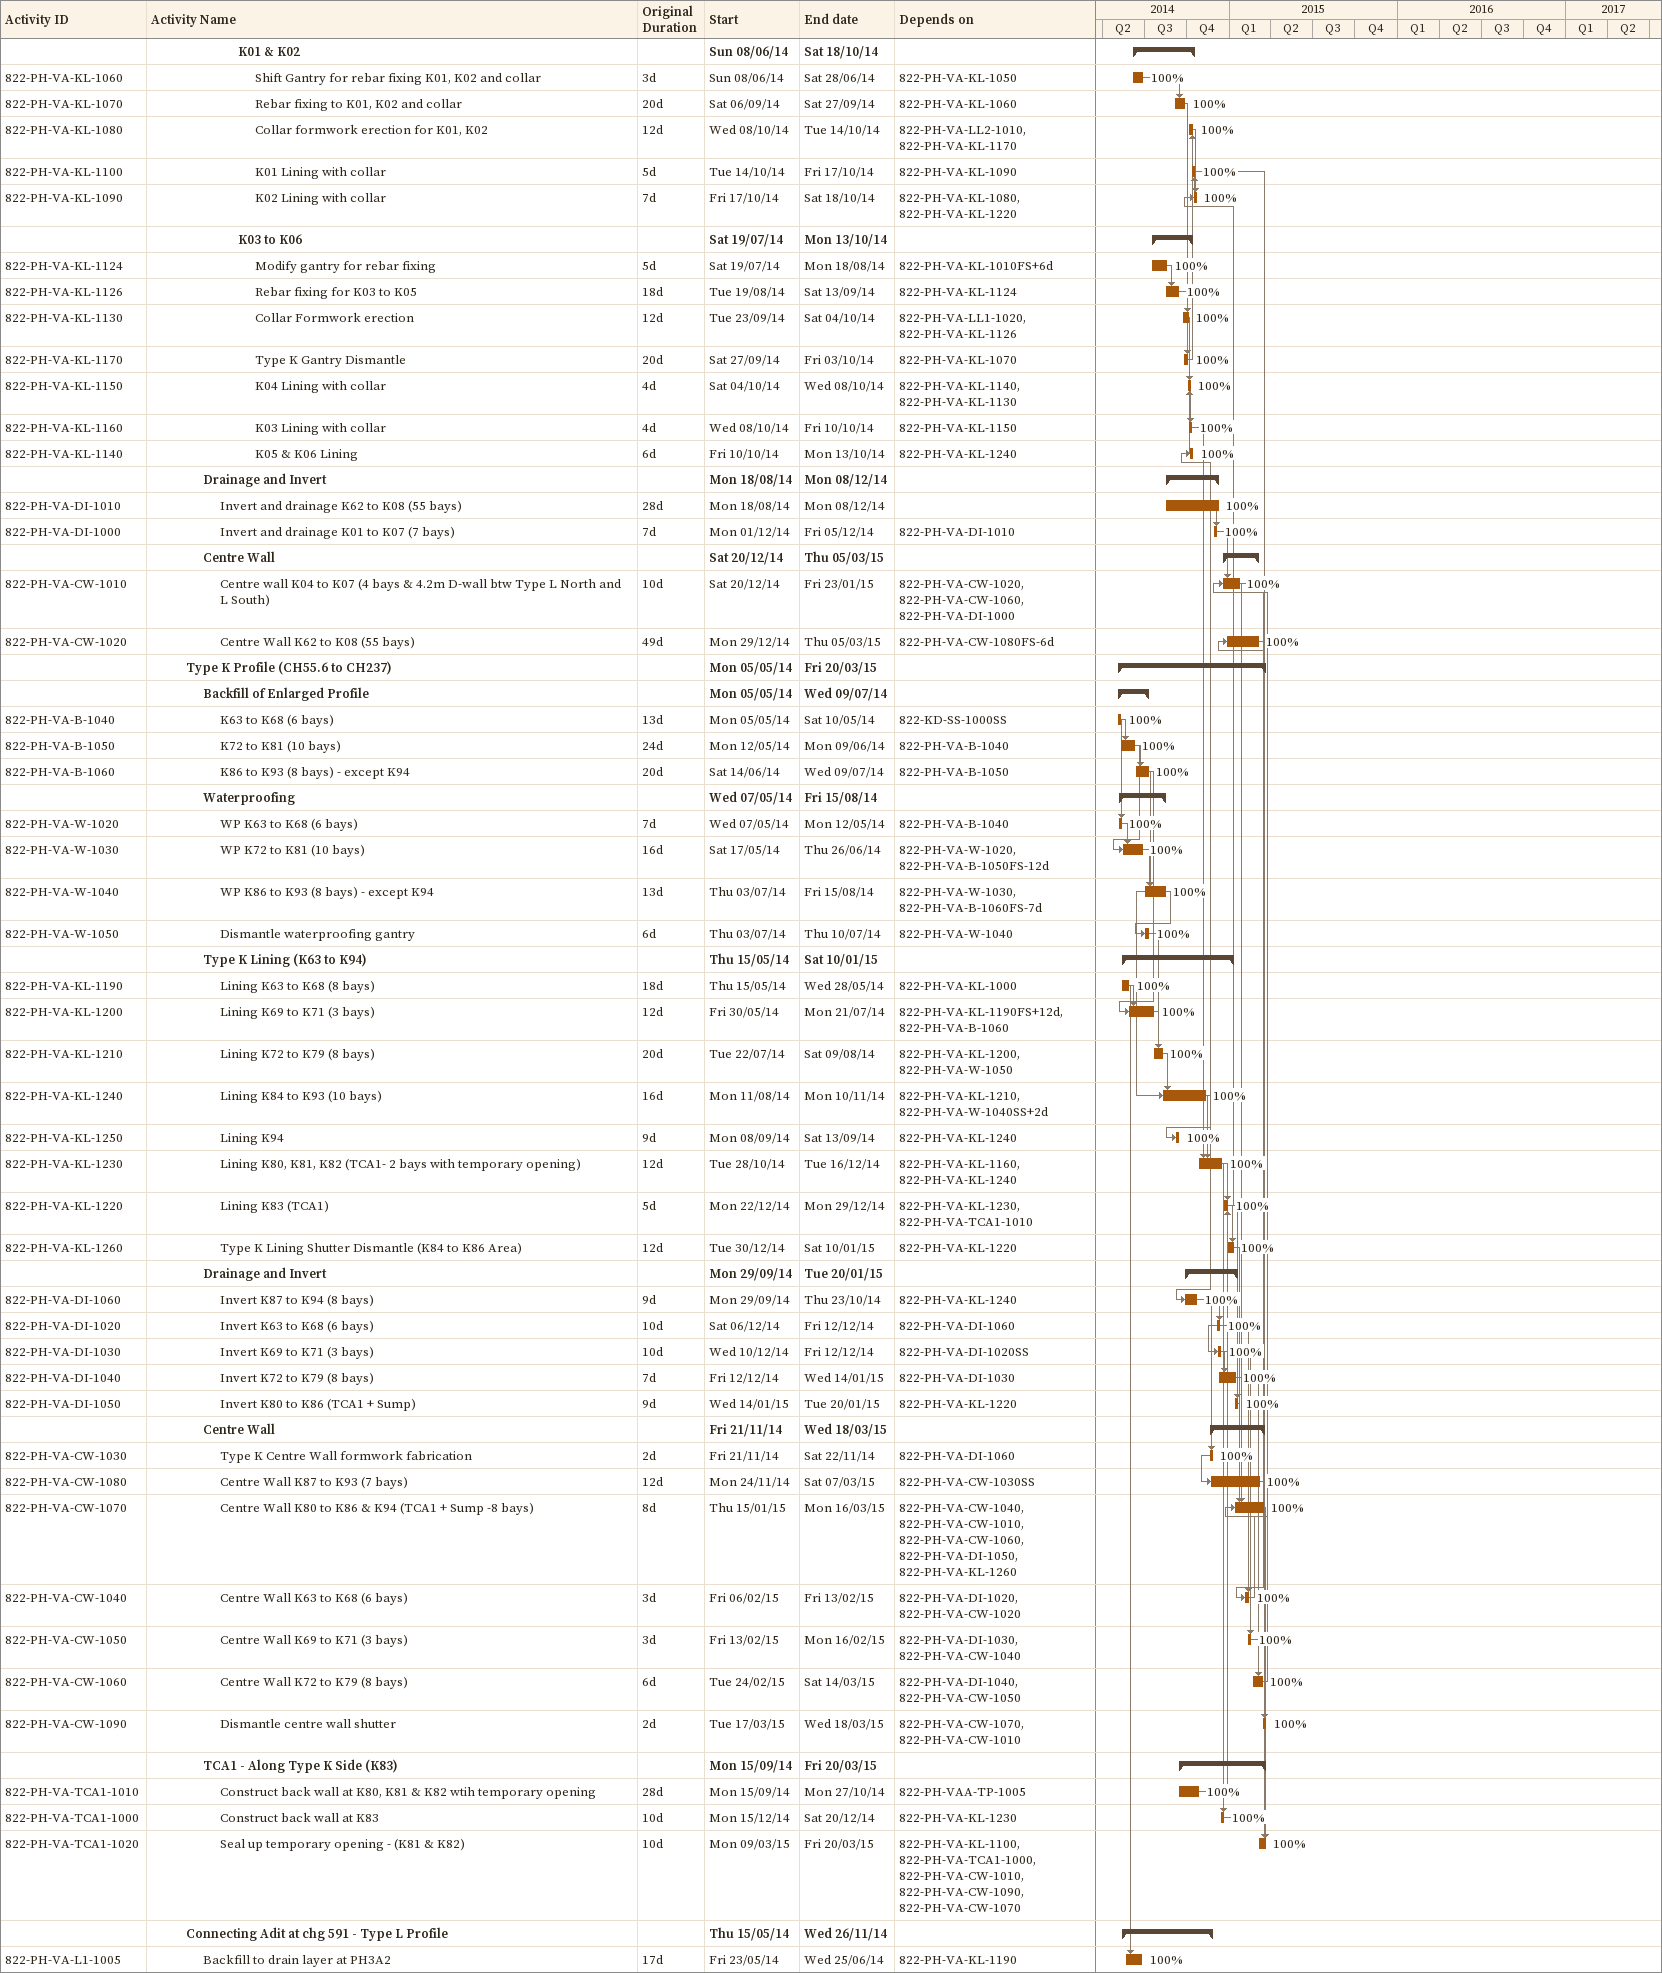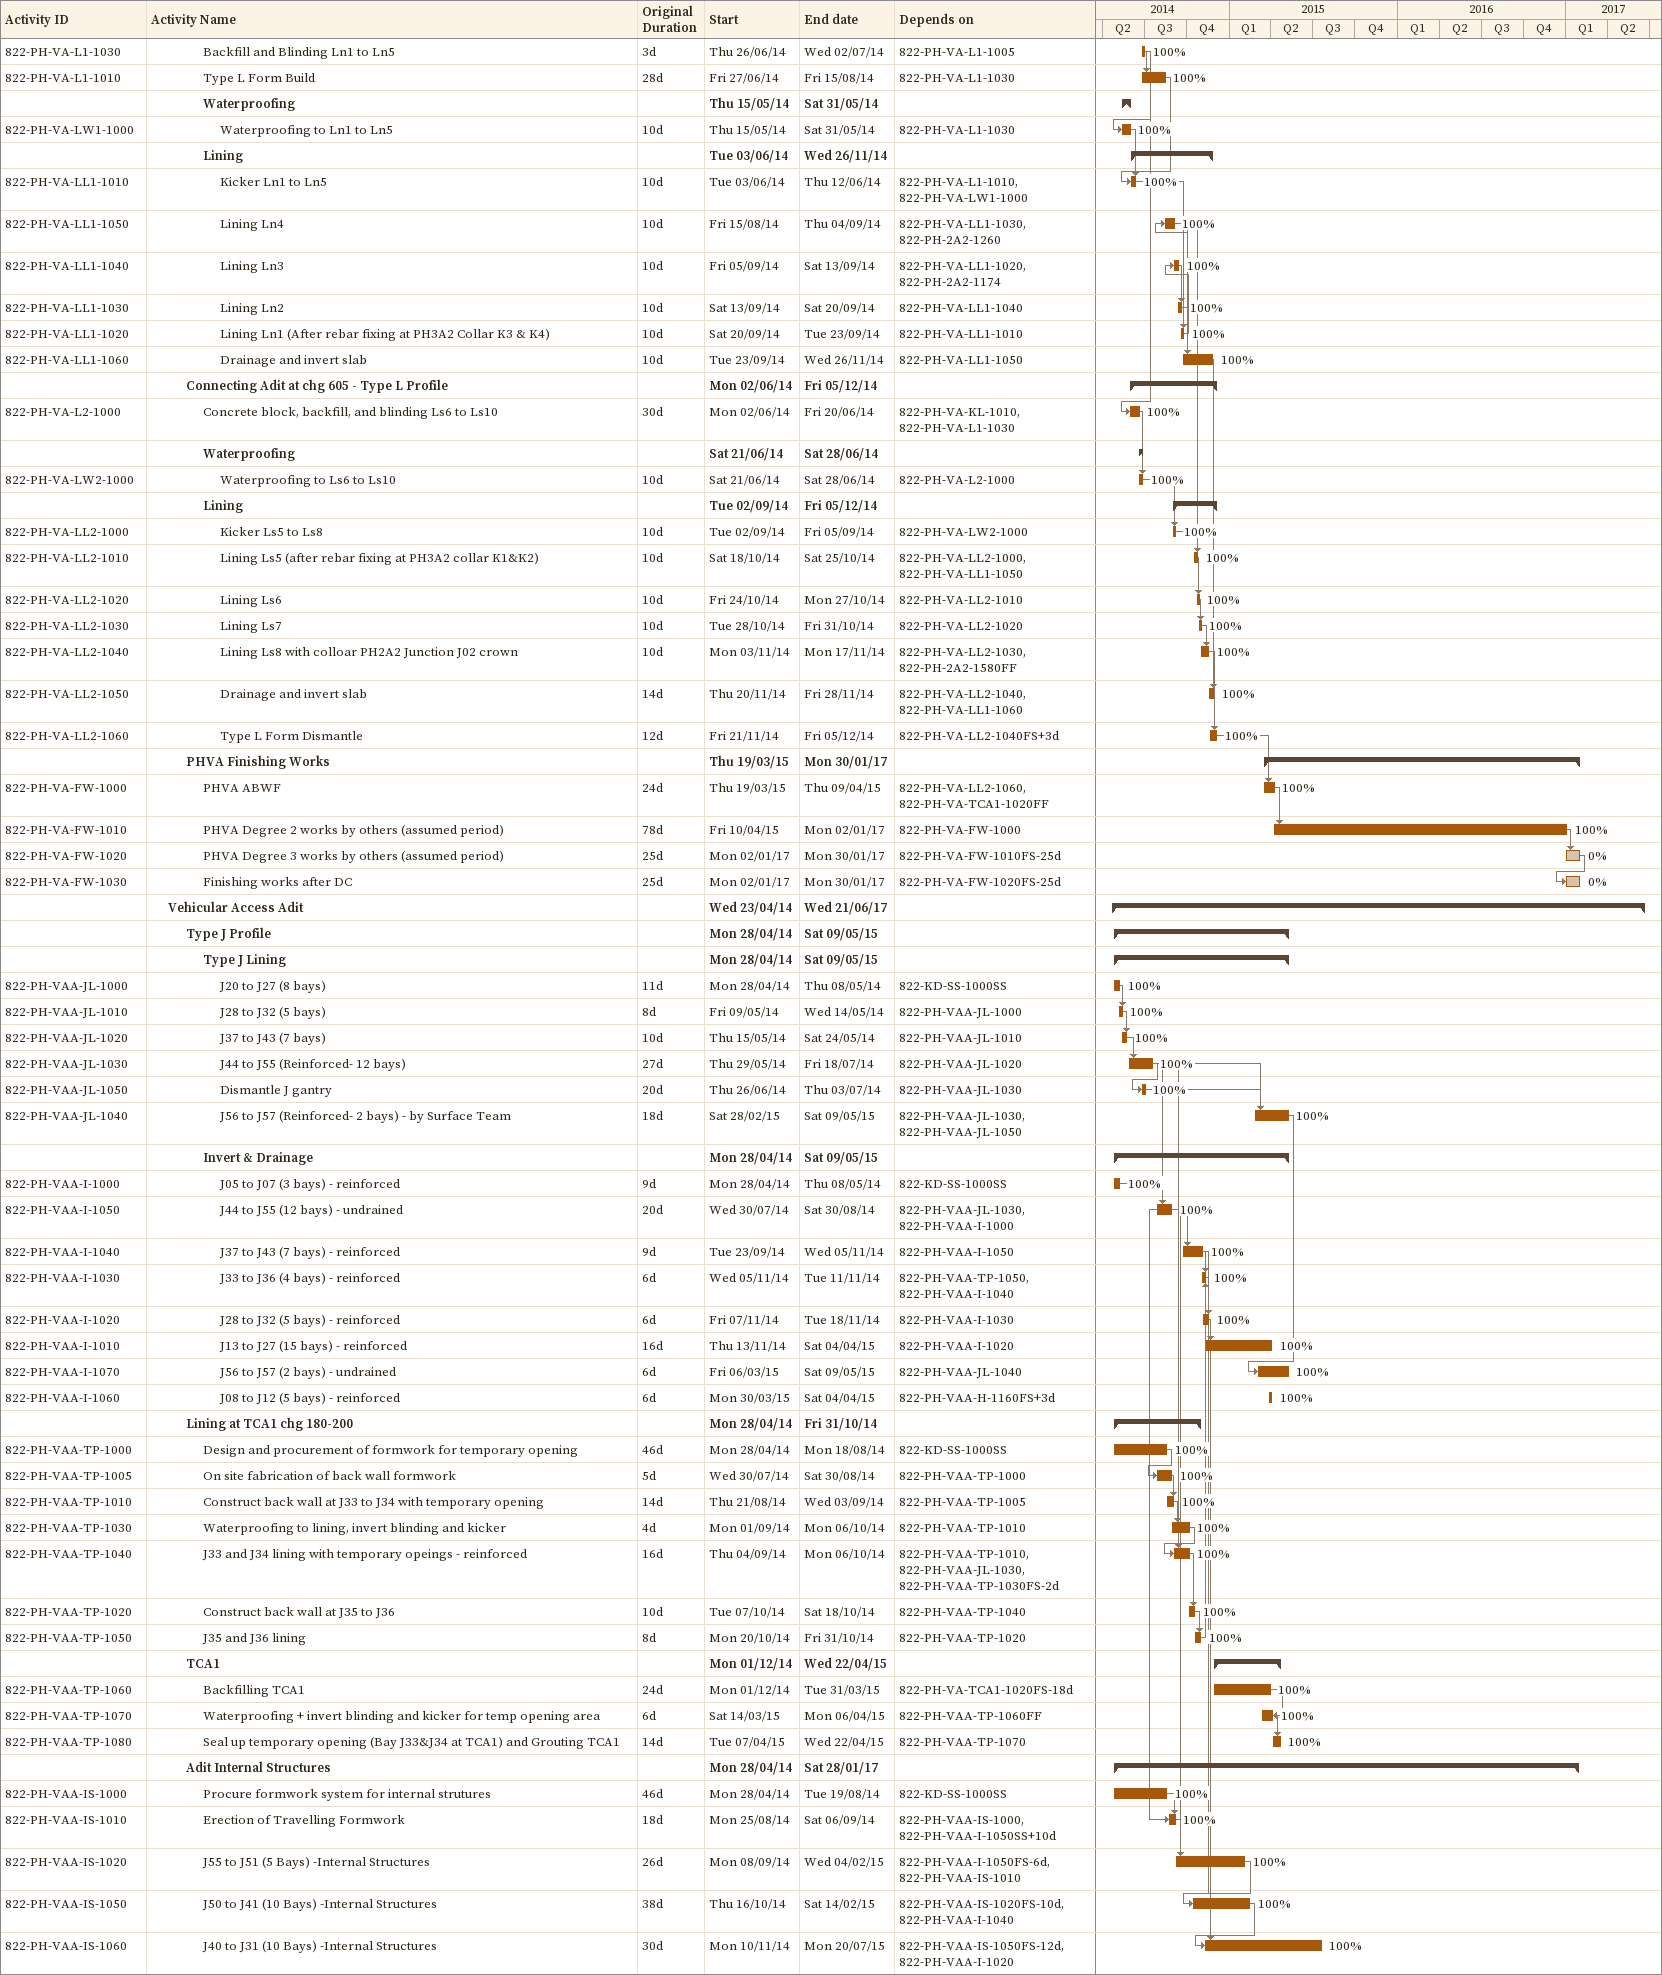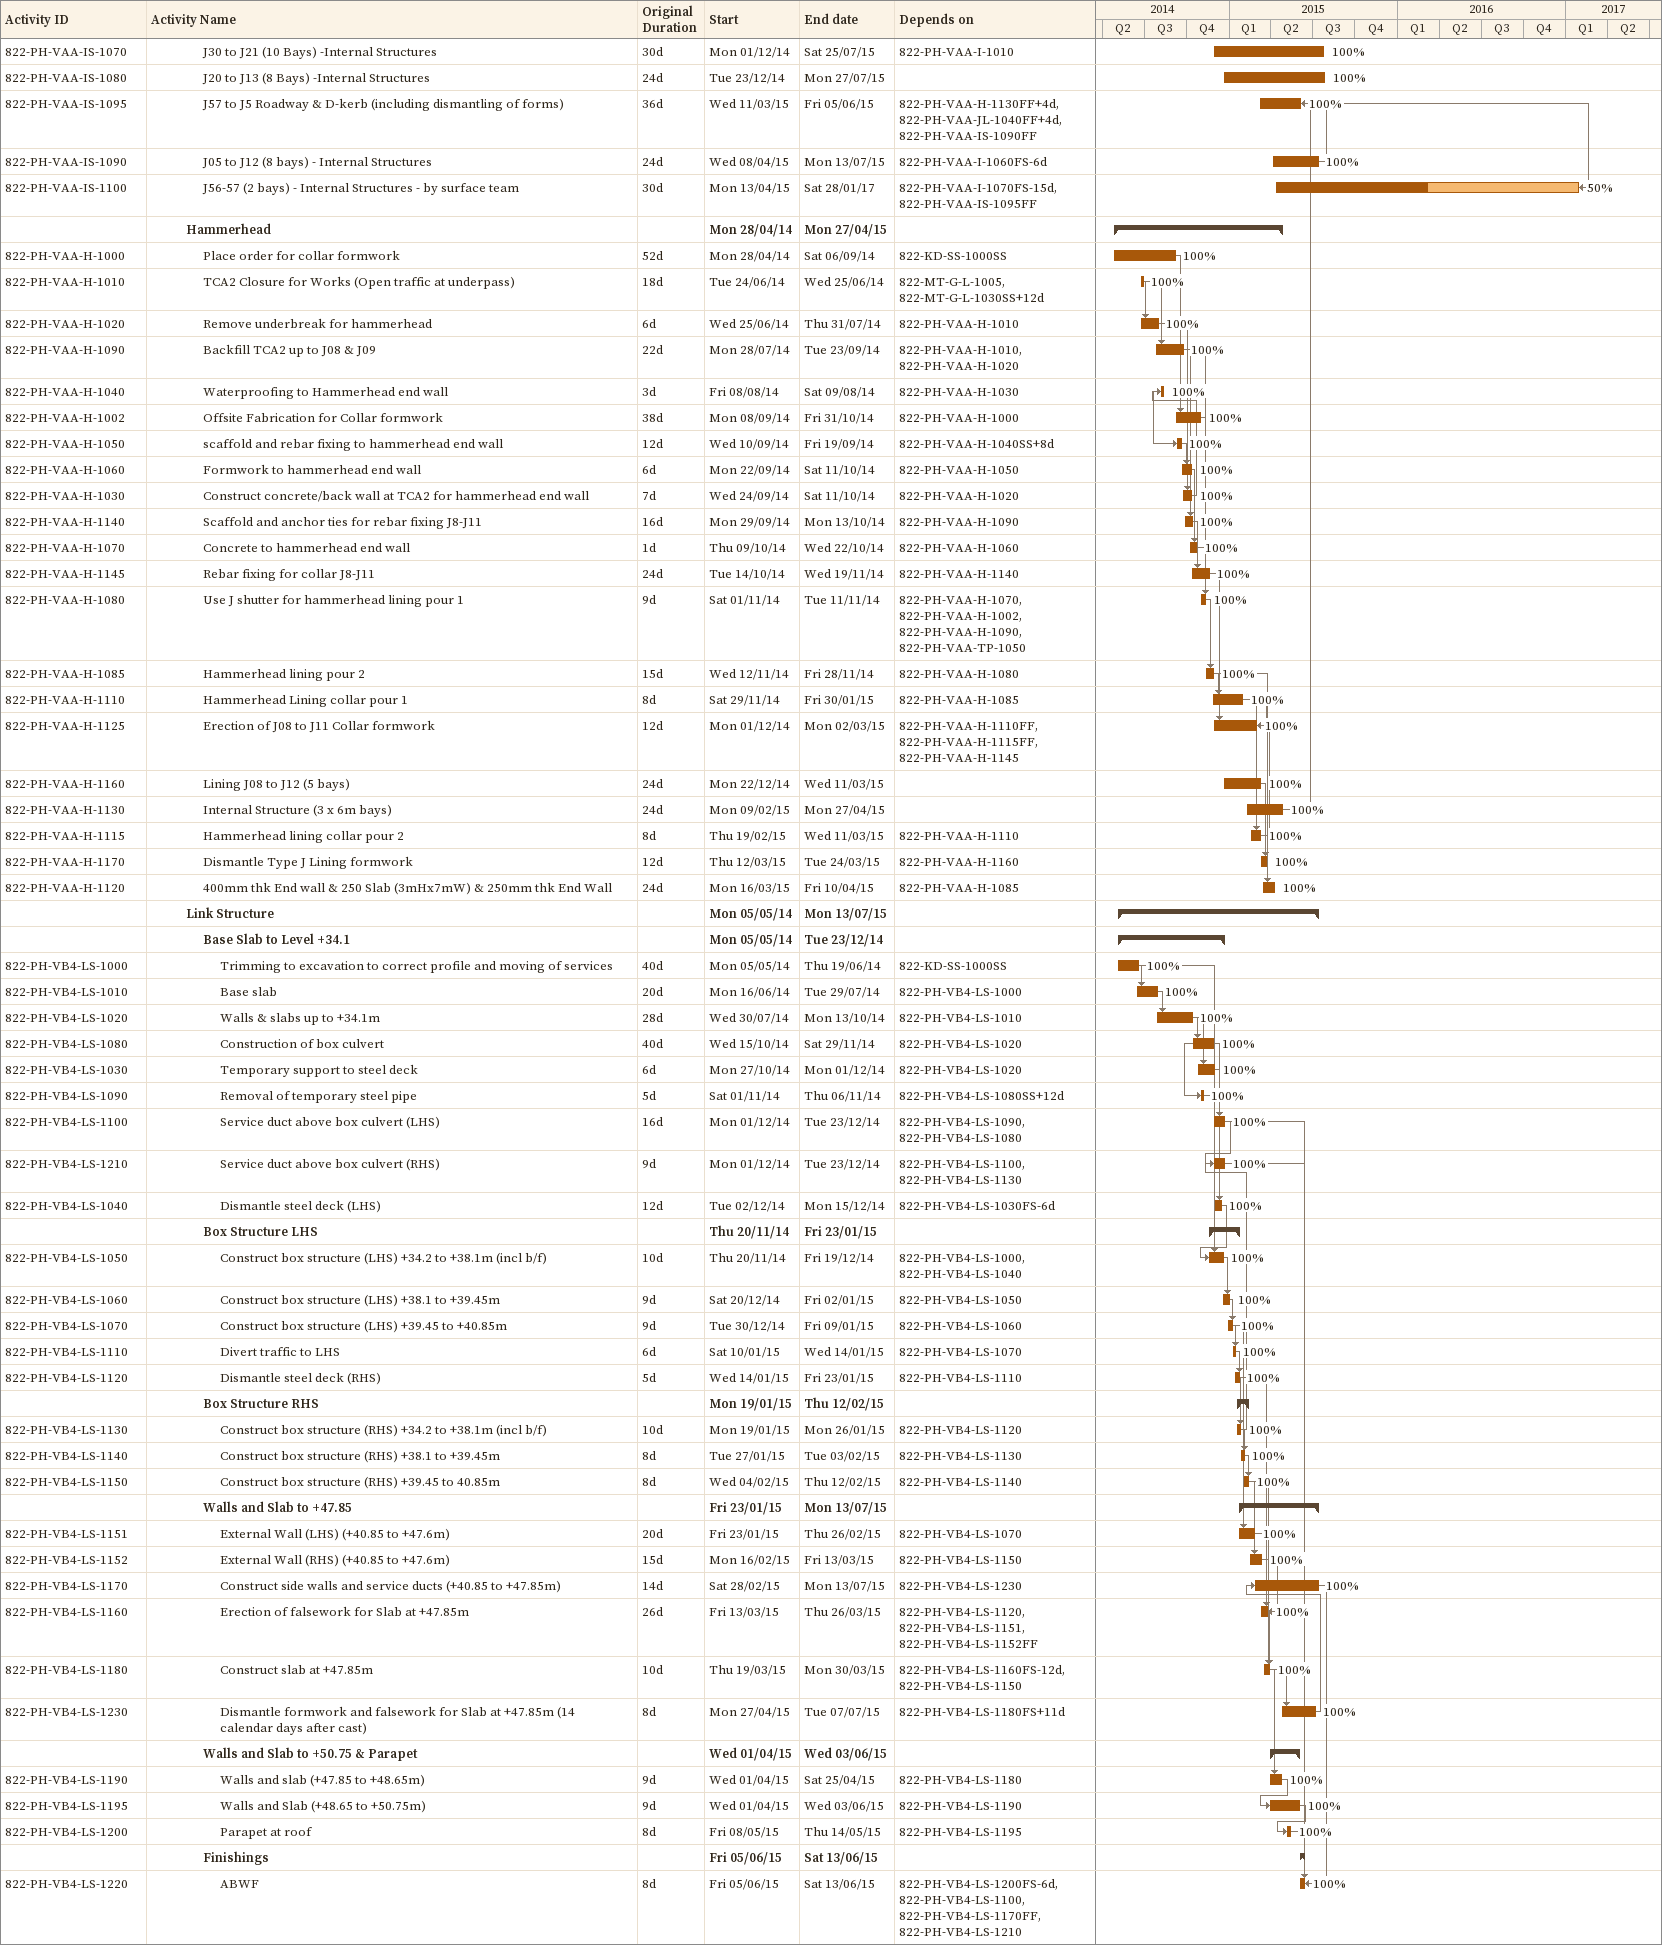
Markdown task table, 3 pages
| ID | Level | Task | Original duration | Start | Finish | Predecessors | % complete |
|---|---|---|---|---|---|---|---|
|  | 6 | **K01 & K02** |  | 2014-06-08 | 2014-10-18 |  |  |
| 822-PH-VA-KL-1060 | 7 | Shift Gantry for rebar fixing K01, K02 and collar | 3d | 2014-06-08 | 2014-06-28 | 822-PH-VA-KL-1050 | 100 |
| 822-PH-VA-KL-1070 | 7 | Rebar fixing to K01, K02 and collar | 20d | 2014-09-06 | 2014-09-27 | 822-PH-VA-KL-1060 | 100 |
| 822-PH-VA-KL-1080 | 7 | Collar formwork erection for K01, K02 | 12d | 2014-10-08 | 2014-10-14 | 822-PH-VA-LL2-1010, 822-PH-VA-KL-1170 | 100 |
| 822-PH-VA-KL-1100 | 7 | K01 Lining with collar | 5d | 2014-10-14 | 2014-10-17 | 822-PH-VA-KL-1090 | 100 |
| 822-PH-VA-KL-1090 | 7 | K02 Lining with collar | 7d | 2014-10-17 | 2014-10-18 | 822-PH-VA-KL-1080, 822-PH-VA-KL-1220 | 100 |
|  | 6 | **K03 to K06** |  | 2014-07-19 | 2014-10-13 |  |  |
| 822-PH-VA-KL-1124 | 7 | Modify gantry for rebar fixing | 5d | 2014-07-19 | 2014-08-18 | 822-PH-VA-KL-1010FS+6d | 100 |
| 822-PH-VA-KL-1126 | 7 | Rebar fixing for K03 to K05 | 18d | 2014-08-19 | 2014-09-13 | 822-PH-VA-KL-1124 | 100 |
| 822-PH-VA-KL-1130 | 7 | Collar Formwork erection | 12d | 2014-09-23 | 2014-10-04 | 822-PH-VA-LL1-1020, 822-PH-VA-KL-1126 | 100 |
| 822-PH-VA-KL-1170 | 7 | Type K Gantry Dismantle | 20d | 2014-09-27 | 2014-10-03 | 822-PH-VA-KL-1070 | 100 |
| 822-PH-VA-KL-1150 | 7 | K04 Lining with collar | 4d | 2014-10-04 | 2014-10-08 | 822-PH-VA-KL-1140, 822-PH-VA-KL-1130 | 100 |
| 822-PH-VA-KL-1160 | 7 | K03 Lining with collar | 4d | 2014-10-08 | 2014-10-10 | 822-PH-VA-KL-1150 | 100 |
| 822-PH-VA-KL-1140 | 7 | K05 & K06 Lining | 6d | 2014-10-10 | 2014-10-13 | 822-PH-VA-KL-1240 | 100 |
|  | 4 | **Drainage and Invert** |  | 2014-08-18 | 2014-12-08 |  |  |
| 822-PH-VA-DI-1010 | 5 | Invert and drainage K62 to K08 (55 bays) | 28d | 2014-08-18 | 2014-12-08 |  | 100 |
| 822-PH-VA-DI-1000 | 5 | Invert and drainage K01 to K07 (7 bays) | 7d | 2014-12-01 | 2014-12-05 | 822-PH-VA-DI-1010 | 100 |
|  | 4 | **Centre Wall** |  | 2014-12-20 | 2015-03-05 |  |  |
| 822-PH-VA-CW-1010 | 5 | Centre wall K04 to K07 (4 bays & 4.2m D-wall btw Type L North and L South) | 10d | 2014-12-20 | 2015-01-23 | 822-PH-VA-CW-1020, 822-PH-VA-CW-1060, 822-PH-VA-DI-1000 | 100 |
| 822-PH-VA-CW-1020 | 5 | Centre Wall K62 to K08 (55 bays) | 49d | 2014-12-29 | 2015-03-05 | 822-PH-VA-CW-1080FS-6d | 100 |
|  | 3 | **Type K Profile (CH55.6 to CH237)** |  | 2014-05-05 | 2015-03-20 |  |  |
|  | 4 | **Backfill of Enlarged Profile** |  | 2014-05-05 | 2014-07-09 |  |  |
| 822-PH-VA-B-1040 | 5 | K63 to K68 (6 bays) | 13d | 2014-05-05 | 2014-05-10 | 822-KD-SS-1000SS | 100 |
| 822-PH-VA-B-1050 | 5 | K72 to K81 (10 bays) | 24d | 2014-05-12 | 2014-06-09 | 822-PH-VA-B-1040 | 100 |
| 822-PH-VA-B-1060 | 5 | K86 to K93 (8 bays) - except K94 | 20d | 2014-06-14 | 2014-07-09 | 822-PH-VA-B-1050 | 100 |
|  | 4 | **Waterproofing** |  | 2014-05-07 | 2014-08-15 |  |  |
| 822-PH-VA-W-1020 | 5 | WP K63 to K68 (6 bays) | 7d | 2014-05-07 | 2014-05-12 | 822-PH-VA-B-1040 | 100 |
| 822-PH-VA-W-1030 | 5 | WP K72 to K81 (10 bays) | 16d | 2014-05-17 | 2014-06-26 | 822-PH-VA-W-1020, 822-PH-VA-B-1050FS-12d | 100 |
| 822-PH-VA-W-1040 | 5 | WP K86 to K93 (8 bays) - except K94 | 13d | 2014-07-03 | 2014-08-15 | 822-PH-VA-W-1030, 822-PH-VA-B-1060FS-7d | 100 |
| 822-PH-VA-W-1050 | 5 | Dismantle waterproofing gantry | 6d | 2014-07-03 | 2014-07-10 | 822-PH-VA-W-1040 | 100 |
|  | 4 | **Type K Lining (K63 to K94)** |  | 2014-05-15 | 2015-01-10 |  |  |
| 822-PH-VA-KL-1190 | 5 | Lining K63 to K68 (8 bays) | 18d | 2014-05-15 | 2014-05-28 | 822-PH-VA-KL-1000 | 100 |
| 822-PH-VA-KL-1200 | 5 | Lining K69 to K71 (3 bays) | 12d | 2014-05-30 | 2014-07-21 | 822-PH-VA-KL-1190FS+12d, 822-PH-VA-B-1060 | 100 |
| 822-PH-VA-KL-1210 | 5 | Lining K72 to K79 (8 bays) | 20d | 2014-07-22 | 2014-08-09 | 822-PH-VA-KL-1200, 822-PH-VA-W-1050 | 100 |
| 822-PH-VA-KL-1240 | 5 | Lining K84 to K93 (10 bays) | 16d | 2014-08-11 | 2014-11-10 | 822-PH-VA-KL-1210, 822-PH-VA-W-1040SS+2d | 100 |
| 822-PH-VA-KL-1250 | 5 | Lining K94 | 9d | 2014-09-08 | 2014-09-13 | 822-PH-VA-KL-1240 | 100 |
| 822-PH-VA-KL-1230 | 5 | Lining K80, K81, K82 (TCA1- 2 bays with temporary opening) | 12d | 2014-10-28 | 2014-12-16 | 822-PH-VA-KL-1160, 822-PH-VA-KL-1240 | 100 |
| 822-PH-VA-KL-1220 | 5 | Lining K83 (TCA1) | 5d | 2014-12-22 | 2014-12-29 | 822-PH-VA-KL-1230, 822-PH-VA-TCA1-1010 | 100 |
| 822-PH-VA-KL-1260 | 5 | Type K Lining Shutter Dismantle (K84 to K86 Area) | 12d | 2014-12-30 | 2015-01-10 | 822-PH-VA-KL-1220 | 100 |
|  | 4 | **Drainage and Invert** |  | 2014-09-29 | 2015-01-20 |  |  |
| 822-PH-VA-DI-1060 | 5 | Invert K87 to K94 (8 bays) | 9d | 2014-09-29 | 2014-10-23 | 822-PH-VA-KL-1240 | 100 |
| 822-PH-VA-DI-1020 | 5 | Invert K63 to K68 (6 bays) | 10d | 2014-12-06 | 2014-12-12 | 822-PH-VA-DI-1060 | 100 |
| 822-PH-VA-DI-1030 | 5 | Invert K69 to K71 (3 bays) | 10d | 2014-12-10 | 2014-12-12 | 822-PH-VA-DI-1020SS | 100 |
| 822-PH-VA-DI-1040 | 5 | Invert K72 to K79 (8 bays) | 7d | 2014-12-12 | 2015-01-14 | 822-PH-VA-DI-1030 | 100 |
| 822-PH-VA-DI-1050 | 5 | Invert K80 to K86 (TCA1 + Sump) | 9d | 2015-01-14 | 2015-01-20 | 822-PH-VA-KL-1220 | 100 |
|  | 4 | **Centre Wall** |  | 2014-11-21 | 2015-03-18 |  |  |
| 822-PH-VA-CW-1030 | 5 | Type K Centre Wall formwork fabrication | 2d | 2014-11-21 | 2014-11-22 | 822-PH-VA-DI-1060 | 100 |
| 822-PH-VA-CW-1080 | 5 | Centre Wall K87 to K93 (7 bays) | 12d | 2014-11-24 | 2015-03-07 | 822-PH-VA-CW-1030SS | 100 |
| 822-PH-VA-CW-1070 | 5 | Centre Wall K80 to K86 & K94 (TCA1 + Sump -8 bays) | 8d | 2015-01-15 | 2015-03-16 | 822-PH-VA-CW-1040, 822-PH-VA-CW-1010, 822-PH-VA-CW-1060, 822-PH-VA-DI-1050, 822-PH-VA-KL-1260 | 100 |
| 822-PH-VA-CW-1040 | 5 | Centre Wall K63 to K68 (6 bays) | 3d | 2015-02-06 | 2015-02-13 | 822-PH-VA-DI-1020, 822-PH-VA-CW-1020 | 100 |
| 822-PH-VA-CW-1050 | 5 | Centre Wall K69 to K71 (3 bays) | 3d | 2015-02-13 | 2015-02-16 | 822-PH-VA-DI-1030, 822-PH-VA-CW-1040 | 100 |
| 822-PH-VA-CW-1060 | 5 | Centre Wall K72 to K79 (8 bays) | 6d | 2015-02-24 | 2015-03-14 | 822-PH-VA-DI-1040, 822-PH-VA-CW-1050 | 100 |
| 822-PH-VA-CW-1090 | 5 | Dismantle centre wall shutter | 2d | 2015-03-17 | 2015-03-18 | 822-PH-VA-CW-1070, 822-PH-VA-CW-1010 | 100 |
|  | 4 | **TCA1 - Along Type K Side (K83)** |  | 2014-09-15 | 2015-03-20 |  |  |
| 822-PH-VA-TCA1-1010 | 5 | Construct back wall at K80, K81 & K82 wtih temporary opening | 28d | 2014-09-15 | 2014-10-27 | 822-PH-VAA-TP-1005 | 100 |
| 822-PH-VA-TCA1-1000 | 5 | Construct back wall at K83 | 10d | 2014-12-15 | 2014-12-20 | 822-PH-VA-KL-1230 | 100 |
| 822-PH-VA-TCA1-1020 | 5 | Seal up temporary opening - (K81 & K82) | 10d | 2015-03-09 | 2015-03-20 | 822-PH-VA-KL-1100, 822-PH-VA-TCA1-1000, 822-PH-VA-CW-1010, 822-PH-VA-CW-1090, 822-PH-VA-CW-1070 | 100 |
|  | 3 | **Connecting Adit at chg 591 - Type L Profile** |  | 2014-05-15 | 2014-11-26 |  |  |
| 822-PH-VA-L1-1005 | 4 | Backfill to drain layer at PH3A2 | 17d | 2014-05-23 | 2014-06-25 | 822-PH-VA-KL-1190 | 100 |
| 822-PH-VA-L1-1030 | 4 | Backfill and Blinding Ln1 to Ln5 | 3d | 2014-06-26 | 2014-07-02 | 822-PH-VA-L1-1005 | 100 |
| 822-PH-VA-L1-1010 | 4 | Type L Form Build | 28d | 2014-06-27 | 2014-08-15 | 822-PH-VA-L1-1030 | 100 |
|  | 4 | **Waterproofing** |  | 2014-05-15 | 2014-05-31 |  |  |
| 822-PH-VA-LW1-1000 | 5 | Waterproofing to Ln1 to Ln5 | 10d | 2014-05-15 | 2014-05-31 | 822-PH-VA-L1-1030 | 100 |
|  | 4 | **Lining** |  | 2014-06-03 | 2014-11-26 |  |  |
| 822-PH-VA-LL1-1010 | 5 | Kicker Ln1 to Ln5 | 10d | 2014-06-03 | 2014-06-12 | 822-PH-VA-L1-1010, 822-PH-VA-LW1-1000 | 100 |
| 822-PH-VA-LL1-1050 | 5 | Lining Ln4 | 10d | 2014-08-15 | 2014-09-04 | 822-PH-VA-LL1-1030, 822-PH-2A2-1260 | 100 |
| 822-PH-VA-LL1-1040 | 5 | Lining Ln3 | 10d | 2014-09-05 | 2014-09-13 | 822-PH-VA-LL1-1020, 822-PH-2A2-1174 | 100 |
| 822-PH-VA-LL1-1030 | 5 | Lining Ln2 | 10d | 2014-09-13 | 2014-09-20 | 822-PH-VA-LL1-1040 | 100 |
| 822-PH-VA-LL1-1020 | 5 | Lining Ln1 (After rebar fixing at PH3A2 Collar K3 & K4) | 10d | 2014-09-20 | 2014-09-23 | 822-PH-VA-LL1-1010 | 100 |
| 822-PH-VA-LL1-1060 | 5 | Drainage and invert slab | 10d | 2014-09-23 | 2014-11-26 | 822-PH-VA-LL1-1050 | 100 |
|  | 3 | **Connecting Adit at chg 605 - Type L Profile** |  | 2014-06-02 | 2014-12-05 |  |  |
| 822-PH-VA-L2-1000 | 4 | Concrete block, backfill, and blinding Ls6 to Ls10 | 30d | 2014-06-02 | 2014-06-20 | 822-PH-VA-KL-1010, 822-PH-VA-L1-1030 | 100 |
|  | 4 | **Waterproofing** |  | 2014-06-21 | 2014-06-28 |  |  |
| 822-PH-VA-LW2-1000 | 5 | Waterproofing to Ls6 to Ls10 | 10d | 2014-06-21 | 2014-06-28 | 822-PH-VA-L2-1000 | 100 |
|  | 4 | **Lining** |  | 2014-09-02 | 2014-12-05 |  |  |
| 822-PH-VA-LL2-1000 | 5 | Kicker Ls5 to Ls8 | 10d | 2014-09-02 | 2014-09-05 | 822-PH-VA-LW2-1000 | 100 |
| 822-PH-VA-LL2-1010 | 5 | Lining Ls5 (after rebar fixing at PH3A2 collar K1&K2) | 10d | 2014-10-18 | 2014-10-25 | 822-PH-VA-LL2-1000, 822-PH-VA-LL1-1050 | 100 |
| 822-PH-VA-LL2-1020 | 5 | Lining Ls6 | 10d | 2014-10-24 | 2014-10-27 | 822-PH-VA-LL2-1010 | 100 |
| 822-PH-VA-LL2-1030 | 5 | Lining Ls7 | 10d | 2014-10-28 | 2014-10-31 | 822-PH-VA-LL2-1020 | 100 |
| 822-PH-VA-LL2-1040 | 5 | Lining Ls8 with colloar PH2A2 Junction J02 crown | 10d | 2014-11-03 | 2014-11-17 | 822-PH-VA-LL2-1030, 822-PH-2A2-1580FF | 100 |
| 822-PH-VA-LL2-1050 | 5 | Drainage and invert slab | 14d | 2014-11-20 | 2014-11-28 | 822-PH-VA-LL2-1040, 822-PH-VA-LL1-1060 | 100 |
| 822-PH-VA-LL2-1060 | 5 | Type L Form Dismantle | 12d | 2014-11-21 | 2014-12-05 | 822-PH-VA-LL2-1040FS+3d | 100 |
|  | 3 | **PHVA Finishing Works** |  | 2015-03-19 | 2017-01-30 |  |  |
| 822-PH-VA-FW-1000 | 4 | PHVA ABWF | 24d | 2015-03-19 | 2015-04-09 | 822-PH-VA-LL2-1060, 822-PH-VA-TCA1-1020FF | 100 |
| 822-PH-VA-FW-1010 | 4 | PHVA Degree 2 works by others (assumed period) | 78d | 2015-04-10 | 2017-01-02 | 822-PH-VA-FW-1000 | 100 |
| 822-PH-VA-FW-1020 | 4 | PHVA Degree 3 works by others (assumed period) | 25d | 2017-01-02 | 2017-01-30 | 822-PH-VA-FW-1010FS-25d | 0 |
| 822-PH-VA-FW-1030 | 4 | Finishing works after DC | 25d | 2017-01-02 | 2017-01-30 | 822-PH-VA-FW-1020FS-25d | 0 |
|  | 2 | **Vehicular Access Adit** |  | 2014-04-23 | 2017-06-21 |  |  |
|  | 3 | **Type J Profile** |  | 2014-04-28 | 2015-05-09 |  |  |
|  | 4 | **Type J Lining** |  | 2014-04-28 | 2015-05-09 |  |  |
| 822-PH-VAA-JL-1000 | 5 | J20 to J27 (8 bays) | 11d | 2014-04-28 | 2014-05-08 | 822-KD-SS-1000SS | 100 |
| 822-PH-VAA-JL-1010 | 5 | J28 to J32 (5 bays) | 8d | 2014-05-09 | 2014-05-14 | 822-PH-VAA-JL-1000 | 100 |
| 822-PH-VAA-JL-1020 | 5 | J37 to J43 (7 bays) | 10d | 2014-05-15 | 2014-05-24 | 822-PH-VAA-JL-1010 | 100 |
| 822-PH-VAA-JL-1030 | 5 | J44 to J55 (Reinforced- 12 bays) | 27d | 2014-05-29 | 2014-07-18 | 822-PH-VAA-JL-1020 | 100 |
| 822-PH-VAA-JL-1050 | 5 | Dismantle J gantry | 20d | 2014-06-26 | 2014-07-03 | 822-PH-VAA-JL-1030 | 100 |
| 822-PH-VAA-JL-1040 | 5 | J56 to J57 (Reinforced- 2 bays) - by Surface Team | 18d | 2015-02-28 | 2015-05-09 | 822-PH-VAA-JL-1030, 822-PH-VAA-JL-1050 | 100 |
|  | 4 | **Invert & Drainage** |  | 2014-04-28 | 2015-05-09 |  |  |
| 822-PH-VAA-I-1000 | 5 | J05 to J07 (3 bays) - reinforced | 9d | 2014-04-28 | 2014-05-08 | 822-KD-SS-1000SS | 100 |
| 822-PH-VAA-I-1050 | 5 | J44 to J55 (12 bays) - undrained | 20d | 2014-07-30 | 2014-08-30 | 822-PH-VAA-JL-1030, 822-PH-VAA-I-1000 | 100 |
| 822-PH-VAA-I-1040 | 5 | J37 to J43 (7 bays) - reinforced | 9d | 2014-09-23 | 2014-11-05 | 822-PH-VAA-I-1050 | 100 |
| 822-PH-VAA-I-1030 | 5 | J33 to J36 (4 bays) - reinforced | 6d | 2014-11-05 | 2014-11-11 | 822-PH-VAA-TP-1050, 822-PH-VAA-I-1040 | 100 |
| 822-PH-VAA-I-1020 | 5 | J28 to J32 (5 bays) - reinforced | 6d | 2014-11-07 | 2014-11-18 | 822-PH-VAA-I-1030 | 100 |
| 822-PH-VAA-I-1010 | 5 | J13 to J27 (15 bays) - reinforced | 16d | 2014-11-13 | 2015-04-04 | 822-PH-VAA-I-1020 | 100 |
| 822-PH-VAA-I-1070 | 5 | J56 to J57 (2 bays) - undrained | 6d | 2015-03-06 | 2015-05-09 | 822-PH-VAA-JL-1040 | 100 |
| 822-PH-VAA-I-1060 | 5 | J08 to J12 (5 bays) - reinforced | 6d | 2015-03-30 | 2015-04-04 | 822-PH-VAA-H-1160FS+3d | 100 |
|  | 3 | **Lining at TCA1 chg 180-200** |  | 2014-04-28 | 2014-10-31 |  |  |
| 822-PH-VAA-TP-1000 | 4 | Design and procurement of formwork for temporary opening | 46d | 2014-04-28 | 2014-08-18 | 822-KD-SS-1000SS | 100 |
| 822-PH-VAA-TP-1005 | 4 | On site fabrication of back wall formwork | 5d | 2014-07-30 | 2014-08-30 | 822-PH-VAA-TP-1000 | 100 |
| 822-PH-VAA-TP-1010 | 4 | Construct back wall at J33 to J34 with temporary opening | 14d | 2014-08-21 | 2014-09-03 | 822-PH-VAA-TP-1005 | 100 |
| 822-PH-VAA-TP-1030 | 4 | Waterproofing to lining, invert blinding and kicker | 4d | 2014-09-01 | 2014-10-06 | 822-PH-VAA-TP-1010 | 100 |
| 822-PH-VAA-TP-1040 | 4 | J33 and J34 lining with temporary opeings - reinforced | 16d | 2014-09-04 | 2014-10-06 | 822-PH-VAA-TP-1010, 822-PH-VAA-JL-1030, 822-PH-VAA-TP-1030FS-2d | 100 |
| 822-PH-VAA-TP-1020 | 4 | Construct back wall at J35 to J36 | 10d | 2014-10-07 | 2014-10-18 | 822-PH-VAA-TP-1040 | 100 |
| 822-PH-VAA-TP-1050 | 4 | J35 and J36 lining | 8d | 2014-10-20 | 2014-10-31 | 822-PH-VAA-TP-1020 | 100 |
|  | 3 | **TCA1** |  | 2014-12-01 | 2015-04-22 |  |  |
| 822-PH-VAA-TP-1060 | 4 | Backfilling TCA1 | 24d | 2014-12-01 | 2015-03-31 | 822-PH-VA-TCA1-1020FS-18d | 100 |
| 822-PH-VAA-TP-1070 | 4 | Waterproofing + invert blinding and kicker for temp opening area | 6d | 2015-03-14 | 2015-04-06 | 822-PH-VAA-TP-1060FF | 100 |
| 822-PH-VAA-TP-1080 | 4 | Seal up temporary opening (Bay J33&J34 at TCA1) and Grouting TCA1 | 14d | 2015-04-07 | 2015-04-22 | 822-PH-VAA-TP-1070 | 100 |
|  | 3 | **Adit Internal Structures** |  | 2014-04-28 | 2017-01-28 |  |  |
| 822-PH-VAA-IS-1000 | 4 | Procure formwork system for internal strutures | 46d | 2014-04-28 | 2014-08-19 | 822-KD-SS-1000SS | 100 |
| 822-PH-VAA-IS-1010 | 4 | Erection of Travelling Formwork | 18d | 2014-08-25 | 2014-09-06 | 822-PH-VAA-IS-1000, 822-PH-VAA-I-1050SS+10d | 100 |
| 822-PH-VAA-IS-1020 | 4 | J55 to J51 (5 Bays) -Internal Structures | 26d | 2014-09-08 | 2015-02-04 | 822-PH-VAA-I-1050FS-6d, 822-PH-VAA-IS-1010 | 100 |
| 822-PH-VAA-IS-1050 | 4 | J50 to J41 (10 Bays) -Internal Structures | 38d | 2014-10-16 | 2015-02-14 | 822-PH-VAA-IS-1020FS-10d, 822-PH-VAA-I-1040 | 100 |
| 822-PH-VAA-IS-1060 | 4 | J40 to J31 (10 Bays) -Internal Structures | 30d | 2014-11-10 | 2015-07-20 | 822-PH-VAA-IS-1050FS-12d, 822-PH-VAA-I-1020 | 100 |
| 822-PH-VAA-IS-1070 | 4 | J30 to J21 (10 Bays) -Internal Structures | 30d | 2014-12-01 | 2015-07-25 | 822-PH-VAA-I-1010 | 100 |
| 822-PH-VAA-IS-1080 | 4 | J20 to J13 (8 Bays) -Internal Structures | 24d | 2014-12-23 | 2015-07-27 |  | 100 |
| 822-PH-VAA-IS-1095 | 4 | J57 to J5 Roadway & D-kerb (including dismantling of forms) | 36d | 2015-03-11 | 2015-06-05 | 822-PH-VAA-H-1130FF+4d, 822-PH-VAA-JL-1040FF+4d, 822-PH-VAA-IS-1090FF | 100 |
| 822-PH-VAA-IS-1090 | 4 | J05 to J12 (8 bays) - Internal Structures | 24d | 2015-04-08 | 2015-07-13 | 822-PH-VAA-I-1060FS-6d | 100 |
| 822-PH-VAA-IS-1100 | 4 | J56-57 (2 bays) - Internal Structures - by surface team | 30d | 2015-04-13 | 2017-01-28 | 822-PH-VAA-I-1070FS-15d, 822-PH-VAA-IS-1095FF | 50 |
|  | 3 | **Hammerhead** |  | 2014-04-28 | 2015-04-27 |  |  |
| 822-PH-VAA-H-1000 | 4 | Place order for collar formwork | 52d | 2014-04-28 | 2014-09-06 | 822-KD-SS-1000SS | 100 |
| 822-PH-VAA-H-1010 | 4 | TCA2 Closure for Works (Open traffic at underpass) | 18d | 2014-06-24 | 2014-06-25 | 822-MT-G-L-1005, 822-MT-G-L-1030SS+12d | 100 |
| 822-PH-VAA-H-1020 | 4 | Remove underbreak for hammerhead | 6d | 2014-06-25 | 2014-07-31 | 822-PH-VAA-H-1010 | 100 |
| 822-PH-VAA-H-1090 | 4 | Backfill TCA2 up to J08 & J09 | 22d | 2014-07-28 | 2014-09-23 | 822-PH-VAA-H-1010, 822-PH-VAA-H-1020 | 100 |
| 822-PH-VAA-H-1040 | 4 | Waterproofing to Hammerhead end wall | 3d | 2014-08-08 | 2014-08-09 | 822-PH-VAA-H-1030 | 100 |
| 822-PH-VAA-H-1002 | 4 | Offsite Fabrication for Collar formwork | 38d | 2014-09-08 | 2014-10-31 | 822-PH-VAA-H-1000 | 100 |
| 822-PH-VAA-H-1050 | 4 | scaffold and rebar fixing to hammerhead end wall | 12d | 2014-09-10 | 2014-09-19 | 822-PH-VAA-H-1040SS+8d | 100 |
| 822-PH-VAA-H-1060 | 4 | Formwork to hammerhead end wall | 6d | 2014-09-22 | 2014-10-11 | 822-PH-VAA-H-1050 | 100 |
| 822-PH-VAA-H-1030 | 4 | Construct concrete/back wall at TCA2 for hammerhead end wall | 7d | 2014-09-24 | 2014-10-11 | 822-PH-VAA-H-1020 | 100 |
| 822-PH-VAA-H-1140 | 4 | Scaffold and anchor ties for rebar fixing J8-J11 | 16d | 2014-09-29 | 2014-10-13 | 822-PH-VAA-H-1090 | 100 |
| 822-PH-VAA-H-1070 | 4 | Concrete to hammerhead end wall | 1d | 2014-10-09 | 2014-10-22 | 822-PH-VAA-H-1060 | 100 |
| 822-PH-VAA-H-1145 | 4 | Rebar fixing for collar J8-J11 | 24d | 2014-10-14 | 2014-11-19 | 822-PH-VAA-H-1140 | 100 |
| 822-PH-VAA-H-1080 | 4 | Use J shutter for hammerhead lining pour 1 | 9d | 2014-11-01 | 2014-11-11 | 822-PH-VAA-H-1070, 822-PH-VAA-H-1002, 822-PH-VAA-H-1090, 822-PH-VAA-TP-1050 | 100 |
| 822-PH-VAA-H-1085 | 4 | Hammerhead lining pour 2 | 15d | 2014-11-12 | 2014-11-28 | 822-PH-VAA-H-1080 | 100 |
| 822-PH-VAA-H-1110 | 4 | Hammerhead Lining collar pour 1 | 8d | 2014-11-29 | 2015-01-30 | 822-PH-VAA-H-1085 | 100 |
| 822-PH-VAA-H-1125 | 4 | Erection of J08 to J11 Collar formwork | 12d | 2014-12-01 | 2015-03-02 | 822-PH-VAA-H-1110FF, 822-PH-VAA-H-1115FF, 822-PH-VAA-H-1145 | 100 |
| 822-PH-VAA-H-1160 | 4 | Lining J08 to J12 (5 bays) | 24d | 2014-12-22 | 2015-03-11 |  | 100 |
| 822-PH-VAA-H-1130 | 4 | Internal Structure (3 x 6m bays) | 24d | 2015-02-09 | 2015-04-27 |  | 100 |
| 822-PH-VAA-H-1115 | 4 | Hammerhead lining collar pour 2 | 8d | 2015-02-19 | 2015-03-11 | 822-PH-VAA-H-1110 | 100 |
| 822-PH-VAA-H-1170 | 4 | Dismantle Type J Lining formwork | 12d | 2015-03-12 | 2015-03-24 | 822-PH-VAA-H-1160 | 100 |
| 822-PH-VAA-H-1120 | 4 | 400mm thk End wall & 250 Slab (3mHx7mW) & 250mm thk End Wall | 24d | 2015-03-16 | 2015-04-10 | 822-PH-VAA-H-1085 | 100 |
|  | 3 | **Link Structure** |  | 2014-05-05 | 2015-07-13 |  |  |
|  | 4 | **Base Slab to Level +34.1** |  | 2014-05-05 | 2014-12-23 |  |  |
| 822-PH-VB4-LS-1000 | 5 | Trimming to excavation to correct profile and moving of services | 40d | 2014-05-05 | 2014-06-19 | 822-KD-SS-1000SS | 100 |
| 822-PH-VB4-LS-1010 | 5 | Base slab | 20d | 2014-06-16 | 2014-07-29 | 822-PH-VB4-LS-1000 | 100 |
| 822-PH-VB4-LS-1020 | 5 | Walls & slabs up to +34.1m | 28d | 2014-07-30 | 2014-10-13 | 822-PH-VB4-LS-1010 | 100 |
| 822-PH-VB4-LS-1080 | 5 | Construction of box culvert | 40d | 2014-10-15 | 2014-11-29 | 822-PH-VB4-LS-1020 | 100 |
| 822-PH-VB4-LS-1030 | 5 | Temporary support to steel deck | 6d | 2014-10-27 | 2014-12-01 | 822-PH-VB4-LS-1020 | 100 |
| 822-PH-VB4-LS-1090 | 5 | Removal of temporary steel pipe | 5d | 2014-11-01 | 2014-11-06 | 822-PH-VB4-LS-1080SS+12d | 100 |
| 822-PH-VB4-LS-1100 | 5 | Service duct above box culvert (LHS) | 16d | 2014-12-01 | 2014-12-23 | 822-PH-VB4-LS-1090, 822-PH-VB4-LS-1080 | 100 |
| 822-PH-VB4-LS-1210 | 5 | Service duct above box culvert (RHS) | 9d | 2014-12-01 | 2014-12-23 | 822-PH-VB4-LS-1100, 822-PH-VB4-LS-1130 | 100 |
| 822-PH-VB4-LS-1040 | 5 | Dismantle steel deck (LHS) | 12d | 2014-12-02 | 2014-12-15 | 822-PH-VB4-LS-1030FS-6d | 100 |
|  | 4 | **Box Structure LHS** |  | 2014-11-20 | 2015-01-23 |  |  |
| 822-PH-VB4-LS-1050 | 5 | Construct box structure (LHS) +34.2 to +38.1m (incl b/f) | 10d | 2014-11-20 | 2014-12-19 | 822-PH-VB4-LS-1000, 822-PH-VB4-LS-1040 | 100 |
| 822-PH-VB4-LS-1060 | 5 | Construct box structure (LHS) +38.1 to +39.45m | 9d | 2014-12-20 | 2015-01-02 | 822-PH-VB4-LS-1050 | 100 |
| 822-PH-VB4-LS-1070 | 5 | Construct box structure (LHS) +39.45 to +40.85m | 9d | 2014-12-30 | 2015-01-09 | 822-PH-VB4-LS-1060 | 100 |
| 822-PH-VB4-LS-1110 | 5 | Divert traffic to LHS | 6d | 2015-01-10 | 2015-01-14 | 822-PH-VB4-LS-1070 | 100 |
| 822-PH-VB4-LS-1120 | 5 | Dismantle steel deck (RHS) | 5d | 2015-01-14 | 2015-01-23 | 822-PH-VB4-LS-1110 | 100 |
|  | 4 | **Box Structure RHS** |  | 2015-01-19 | 2015-02-12 |  |  |
| 822-PH-VB4-LS-1130 | 5 | Construct box structure (RHS) +34.2 to +38.1m (incl b/f) | 10d | 2015-01-19 | 2015-01-26 | 822-PH-VB4-LS-1120 | 100 |
| 822-PH-VB4-LS-1140 | 5 | Construct box structure (RHS) +38.1 to +39.45m | 8d | 2015-01-27 | 2015-02-03 | 822-PH-VB4-LS-1130 | 100 |
| 822-PH-VB4-LS-1150 | 5 | Construct box structure (RHS) +39.45 to 40.85m | 8d | 2015-02-04 | 2015-02-12 | 822-PH-VB4-LS-1140 | 100 |
|  | 4 | **Walls and Slab to +47.85** |  | 2015-01-23 | 2015-07-13 |  |  |
| 822-PH-VB4-LS-1151 | 5 | External Wall (LHS) (+40.85 to +47.6m) | 20d | 2015-01-23 | 2015-02-26 | 822-PH-VB4-LS-1070 | 100 |
| 822-PH-VB4-LS-1152 | 5 | External Wall (RHS) (+40.85 to +47.6m) | 15d | 2015-02-16 | 2015-03-13 | 822-PH-VB4-LS-1150 | 100 |
| 822-PH-VB4-LS-1170 | 5 | Construct side walls and service ducts (+40.85 to +47.85m) | 14d | 2015-02-28 | 2015-07-13 | 822-PH-VB4-LS-1230 | 100 |
| 822-PH-VB4-LS-1160 | 5 | Erection of falsework for Slab at +47.85m | 26d | 2015-03-13 | 2015-03-26 | 822-PH-VB4-LS-1120, 822-PH-VB4-LS-1151, 822-PH-VB4-LS-1152FF | 100 |
| 822-PH-VB4-LS-1180 | 5 | Construct slab at +47.85m | 10d | 2015-03-19 | 2015-03-30 | 822-PH-VB4-LS-1160FS-12d, 822-PH-VB4-LS-1150 | 100 |
| 822-PH-VB4-LS-1230 | 5 | Dismantle formwork and falsework for Slab at +47.85m (14 calendar days after cast) | 8d | 2015-04-27 | 2015-07-07 | 822-PH-VB4-LS-1180FS+11d | 100 |
|  | 4 | **Walls and Slab to +50.75 & Parapet** |  | 2015-04-01 | 2015-06-03 |  |  |
| 822-PH-VB4-LS-1190 | 5 | Walls and slab (+47.85 to +48.65m) | 9d | 2015-04-01 | 2015-04-25 | 822-PH-VB4-LS-1180 | 100 |
| 822-PH-VB4-LS-1195 | 5 | Walls and Slab (+48.65 to +50.75m) | 9d | 2015-04-01 | 2015-06-03 | 822-PH-VB4-LS-1190 | 100 |
| 822-PH-VB4-LS-1200 | 5 | Parapet at roof | 8d | 2015-05-08 | 2015-05-14 | 822-PH-VB4-LS-1195 | 100 |
|  | 4 | **Finishings** |  | 2015-06-05 | 2015-06-13 |  |  |
| 822-PH-VB4-LS-1220 | 5 | ABWF | 8d | 2015-06-05 | 2015-06-13 | 822-PH-VB4-LS-1200FS-6d, 822-PH-VB4-LS-1100, 822-PH-VB4-LS-1170FF, 822-PH-VB4-LS-1210 | 100 |
